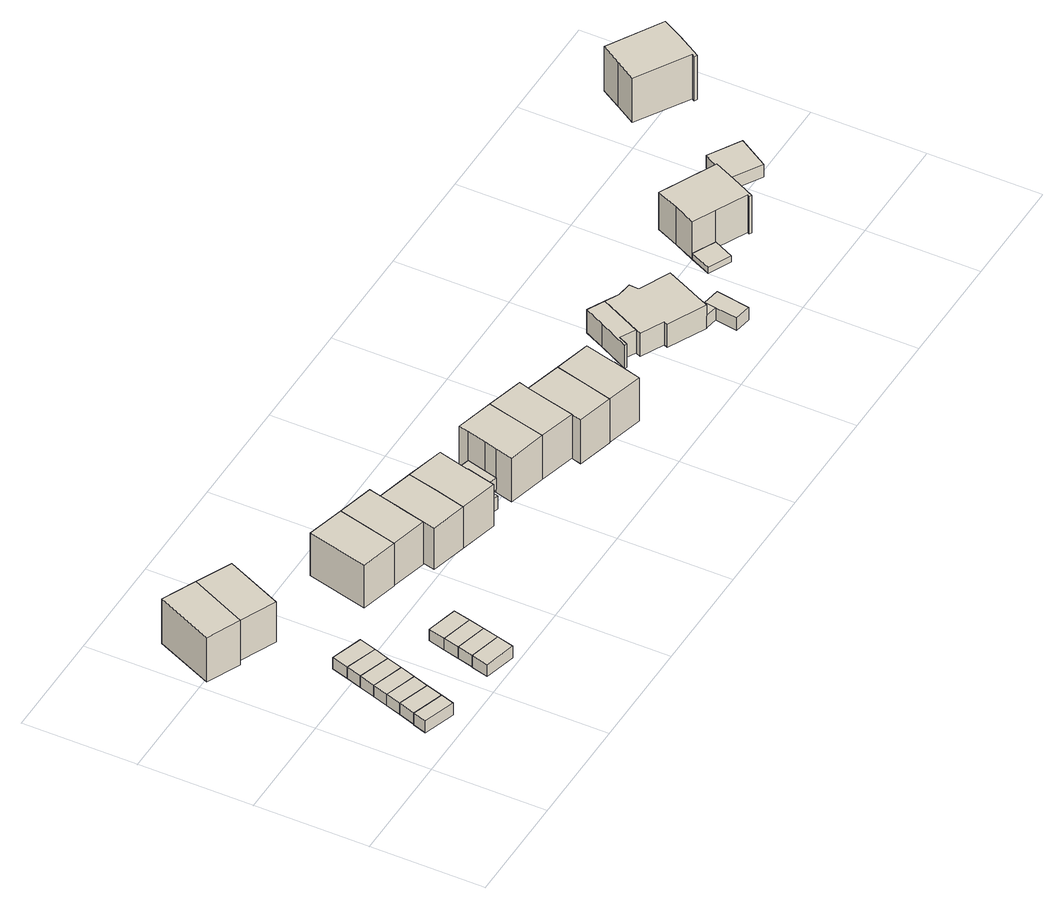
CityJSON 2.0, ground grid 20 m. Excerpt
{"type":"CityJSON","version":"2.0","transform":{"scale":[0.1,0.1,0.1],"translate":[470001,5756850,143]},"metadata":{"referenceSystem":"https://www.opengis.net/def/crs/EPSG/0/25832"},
"CityObjects":{
"building1":{"type":"Building","attributes":{"Gemeindeschluessel":"05711000","BezugspunktDach":"2000","function":"31001_9998","measuredHeight":2.43},"address":[{"country":"Germany","locality":"Bielefeld","thoroughfareNumber":"11","thoroughfareName":"Hirschberger Straße"}],"geometry":[{"type":"Solid","lod":"1","boundaries":[[[[0,1,2,3]],[[4,5,6,7]],[[4,7,3,2]],[[5,4,2,1]],[[6,5,1,0]],[[7,6,0,3]]]]}]},
"building2":{"type":"Building","attributes":{"Gemeindeschluessel":"05711000","BezugspunktDach":"2000","function":"31001_2460","measuredHeight":2.39},"address":[{"country":"Germany","locality":"Bielefeld","thoroughfareNumber":"10","thoroughfareName":"Hirschberger Straße"}],"geometry":[{"type":"Solid","lod":"1","boundaries":[[[[8,0,3,9]],[[10,11,12,13]],[[10,13,9,3]],[[11,10,3,0]],[[12,11,0,8]],[[13,12,8,9]]]]}]},
"building3":{"type":"Building","attributes":{"Gemeindeschluessel":"05711000","BezugspunktDach":"2000","function":"31001_2460","measuredHeight":2.38},"address":[{"country":"Germany","locality":"Bielefeld","thoroughfareNumber":"9","thoroughfareName":"Hirschberger Straße"}],"geometry":[{"type":"Solid","lod":"1","boundaries":[[[[14,8,9,15]],[[13,12,16,17]],[[13,17,15,9]],[[12,13,9,8]],[[16,12,8,14]],[[17,16,14,15]]]]}]},
"building4":{"type":"Building","attributes":{"Gemeindeschluessel":"05711000","BezugspunktDach":"2000","function":"31001_2460","measuredHeight":2.36},"address":[{"country":"Germany","locality":"Bielefeld","thoroughfareNumber":"8","thoroughfareName":"Hirschberger Straße"}],"geometry":[{"type":"Solid","lod":"1","boundaries":[[[[18,14,15,19]],[[17,16,20,21]],[[17,21,19,15]],[[16,17,15,14]],[[20,16,14,18]],[[21,20,18,19]]]]}]},
"building5":{"type":"Building","attributes":{"Gemeindeschluessel":"05711000","BezugspunktDach":"2000","function":"31001_2460","measuredHeight":2.36},"address":[{"country":"Germany","locality":"Bielefeld","thoroughfareNumber":"7","thoroughfareName":"Hirschberger Straße"}],"geometry":[{"type":"Solid","lod":"1","boundaries":[[[[22,18,19,23]],[[21,20,24,25]],[[21,25,23,19]],[[20,21,19,18]],[[24,20,18,22]],[[25,24,22,23]]]]}]},
"building6":{"type":"Building","attributes":{"Gemeindeschluessel":"05711000","BezugspunktDach":"2000","function":"31001_1010","measuredHeight":10.85},"address":[{"country":"Germany","locality":"Bielefeld","thoroughfareNumber":"37","thoroughfareName":"Hirschberger Straße"}],"geometry":[{"type":"Solid","lod":"1","boundaries":[[[[26,27,28,29]],[[30,31,32,33]],[[30,33,29,28]],[[31,30,28,27]],[[32,31,27,26]],[[33,32,26,29]]]]}]},
"building7":{"type":"Building","attributes":{"Gemeindeschluessel":"05711000","BezugspunktDach":"2000","function":"31001_2460","measuredHeight":2.35},"address":[{"country":"Germany","locality":"Bielefeld","thoroughfareNumber":"6","thoroughfareName":"Hirschberger Straße"}],"geometry":[{"type":"Solid","lod":"1","boundaries":[[[[34,22,23,35]],[[25,24,36,37]],[[25,37,35,23]],[[24,25,23,22]],[[36,24,22,34]],[[37,36,34,35]]]]}]},
"building8":{"type":"Building","attributes":{"Gemeindeschluessel":"05711000","BezugspunktDach":"2000","function":"31001_2460","measuredHeight":2.35},"address":[{"country":"Germany","locality":"Bielefeld","thoroughfareNumber":"5","thoroughfareName":"Hirschberger Straße"}],"geometry":[{"type":"Solid","lod":"1","boundaries":[[[[38,34,35,39]],[[37,36,40,41]],[[37,41,39,35]],[[36,37,35,34]],[[40,36,34,38]],[[41,40,38,39]]]]}]},
"building9":{"type":"Building","attributes":{"Gemeindeschluessel":"05711000","BezugspunktDach":"2000","function":"31001_1010","measuredHeight":10.03},"address":[{"country":"Germany","locality":"Bielefeld","thoroughfareNumber":"35","thoroughfareName":"Hirschberger Straße"}],"geometry":[{"type":"Solid","lod":"1","boundaries":[[[[29,28,42,43]],[[44,45,46,47]],[[44,47,43,42]],[[45,44,42,28]],[[46,45,28,29]],[[47,46,29,43]]]]}]},
"building10":{"type":"Building","attributes":{"Gemeindeschluessel":"05711000","BezugspunktDach":"2000","function":"31001_2460","measuredHeight":2.38},"address":[{"country":"Germany","locality":"Bielefeld","thoroughfareNumber":"4","thoroughfareName":"Hirschberger Straße"}],"geometry":[{"type":"Solid","lod":"1","boundaries":[[[[48,49,50,51]],[[52,53,54,55]],[[52,55,51,50]],[[53,52,50,49]],[[54,53,49,48]],[[55,54,48,51]]]]}]},
"building11":{"type":"Building","attributes":{"Gemeindeschluessel":"05711000","BezugspunktDach":"2000","function":"31001_2460","measuredHeight":2.37},"address":[{"country":"Germany","locality":"Bielefeld","thoroughfareNumber":"3","thoroughfareName":"Hirschberger Straße"}],"geometry":[{"type":"Solid","lod":"1","boundaries":[[[[56,48,51,57]],[[58,59,60,61]],[[58,61,57,51]],[[59,58,51,48]],[[60,59,48,56]],[[61,60,56,57]]]]}]},
"building12":{"type":"Building","attributes":{"Gemeindeschluessel":"05711000","BezugspunktDach":"2000","function":"31001_2460","measuredHeight":2.37},"address":[{"country":"Germany"}],"geometry":[{"type":"Solid","lod":"1","boundaries":[[[[62,56,57,63]],[[61,60,64,65]],[[61,65,63,57]],[[60,61,57,56]],[[64,60,56,62]],[[65,64,62,63]]]]}]},
"building13":{"type":"Building","attributes":{"Gemeindeschluessel":"05711000","BezugspunktDach":"2000","function":"31001_2460","measuredHeight":2.35},"address":[{"country":"Germany"}],"geometry":[{"type":"Solid","lod":"1","boundaries":[[[[66,62,63,67]],[[65,64,68,69]],[[65,69,67,63]],[[64,65,63,62]],[[68,64,62,66]],[[69,68,66,67]]]]}]},
"building14":{"type":"Building","attributes":{"Gemeindeschluessel":"05711000","BezugspunktDach":"2000","function":"31001_1010","measuredHeight":10.57},"address":[{"country":"Germany","locality":"Bielefeld","thoroughfareNumber":"33","thoroughfareName":"Hirschberger Straße"}],"geometry":[{"type":"Solid","lod":"1","boundaries":[[[[70,71,72,73]],[[74,75,76,77]],[[74,77,73,72]],[[75,74,72,71]],[[76,75,71,70]],[[77,76,70,73]]]]}]},
"building15":{"type":"Building","attributes":{"Gemeindeschluessel":"05711000","BezugspunktDach":"2000","function":"31001_1010","measuredHeight":10.51},"address":[{"country":"Germany","locality":"Bielefeld","thoroughfareNumber":"31","thoroughfareName":"Hirschberger Straße"}],"geometry":[{"type":"Solid","lod":"1","boundaries":[[[[78,79,73,80,72,81,82]],[[83,84,85,86,87,88,89]],[[83,89,82,81]],[[84,83,81,72]],[[85,84,72,80]],[[86,85,80,73]],[[87,86,73,79]],[[88,87,79,78]],[[89,88,78,82]]]]}]},
"building16":{"type":"Building","attributes":{"Gemeindeschluessel":"05711000","BezugspunktDach":"2000","function":"31001_1010","measuredHeight":10.26},"address":[{"country":"Germany","locality":"Bielefeld","thoroughfareNumber":"29","thoroughfareName":"Hirschberger Straße"}],"geometry":[{"type":"Solid","lod":"1","boundaries":[[[[90,78,91,92,93,94]],[[95,96,97,98,99,100]],[[95,100,94,93]],[[96,95,93,92]],[[97,96,92,91]],[[98,97,91,78]],[[99,98,78,90]],[[100,99,90,94]]]]}]},
"building17":{"type":"Building","attributes":{"Gemeindeschluessel":"05711000","BezugspunktDach":"2000","function":"31001_1010","measuredHeight":10.29},"address":[{"country":"Germany","locality":"Bielefeld","thoroughfareNumber":"27","thoroughfareName":"Hirschberger Straße"}],"geometry":[{"type":"Solid","lod":"1","boundaries":[[[[101,102,103,90,94,93,104,105]],[[106,95,100,99,107,108,109,110]],[[106,110,105,104]],[[95,106,104,93]],[[100,95,93,94]],[[99,100,94,90]],[[107,99,90,103]],[[108,107,103,102]],[[109,108,102,101]],[[110,109,101,105]]]]}]},
"building18":{"type":"Building","attributes":{"Gemeindeschluessel":"05711000","BezugspunktDach":"2000","function":"31001_9998","measuredHeight":2.66},"address":[{"country":"Germany","locality":"Bielefeld","thoroughfareNumber":"27","thoroughfareName":"Hirschberger Straße"}],"geometry":[{"type":"Solid","lod":"1","boundaries":[[[[111,112,113,114]],[[115,116,117,118]],[[115,118,114,113]],[[116,115,113,112]],[[117,116,112,111]],[[118,117,111,114]]]]}]},
"building19":{"type":"Building","attributes":{"Gemeindeschluessel":"05711000","BezugspunktDach":"2000","function":"31001_2460","measuredHeight":2.37},"address":[{"country":"Germany","locality":"Bielefeld","thoroughfareNumber":"27","thoroughfareName":"Hirschberger Straße"}],"geometry":[{"type":"Solid","lod":"1","boundaries":[[[[119,120,121,122]],[[118,117,123,124]],[[118,124,122,121]],[[117,118,121,120]],[[123,117,120,119]],[[124,123,119,122]]]]}]},
"building20":{"type":"Building","attributes":{"Gemeindeschluessel":"05711000","BezugspunktDach":"2000","function":"31001_2460","measuredHeight":2.38},"address":[{"country":"Germany","locality":"Bielefeld","thoroughfareNumber":"25","thoroughfareName":"Hirschberger Straße"}],"geometry":[{"type":"Solid","lod":"1","boundaries":[[[[122,121,125,126]],[[127,118,124,128]],[[127,128,126,125]],[[118,127,125,121]],[[124,118,121,122]],[[128,124,122,126]]]]}]},
"building21":{"type":"Building","attributes":{"Gemeindeschluessel":"05711000","BezugspunktDach":"2000","function":"31001_1010","measuredHeight":10.67},"address":[{"country":"Germany","locality":"Bielefeld","thoroughfareNumber":"25","thoroughfareName":"Hirschberger Straße"}],"geometry":[{"type":"Solid","lod":"1","boundaries":[[[[129,130,131,132,133,134,135,136]],[[137,138,139,140,141,142,143,144]],[[137,144,136,135]],[[138,137,135,134]],[[139,138,134,133]],[[140,139,133,132]],[[141,140,132,131]],[[142,141,131,130]],[[143,142,130,129]],[[144,143,129,136]]]]}]},
"building22":{"type":"Building","attributes":{"Gemeindeschluessel":"05711000","BezugspunktDach":"2000","function":"31001_1010","measuredHeight":10.76},"address":[{"country":"Germany","locality":"Bielefeld","thoroughfareNumber":"23","thoroughfareName":"Hirschberger Straße"}],"geometry":[{"type":"Solid","lod":"1","boundaries":[[[[145,146,129,136,135,147,148]],[[149,137,144,143,150,151,152]],[[149,152,148,147]],[[137,149,147,135]],[[144,137,135,136]],[[143,144,136,129]],[[150,143,129,146]],[[151,150,146,145]],[[152,151,145,148]]]]}]},
"building23":{"type":"Building","attributes":{"Gemeindeschluessel":"05711000","BezugspunktDach":"2000","function":"31001_1010","measuredHeight":10.78},"address":[{"country":"Germany","locality":"Bielefeld","thoroughfareNumber":"21","thoroughfareName":"Hirschberger Straße"}],"geometry":[{"type":"Solid","lod":"1","boundaries":[[[[153,154,155,156,157,158,159]],[[160,161,162,163,164,165,166]],[[160,166,159,158]],[[161,160,158,157]],[[162,161,157,156]],[[163,162,156,155]],[[164,163,155,154]],[[165,164,154,153]],[[166,165,153,159]]]]}]},
"building24":{"type":"Building","attributes":{"Gemeindeschluessel":"05711000","BezugspunktDach":"2000","function":"31001_1010","measuredHeight":10.69},"address":[{"country":"Germany","locality":"Bielefeld","thoroughfareNumber":"19","thoroughfareName":"Hirschberger Straße"}],"geometry":[{"type":"Solid","lod":"1","boundaries":[[[[167,168,153,159,158,169,170]],[[171,172,173,174,175,176,177]],[[171,177,170,169]],[[172,171,169,158]],[[173,172,158,159]],[[174,173,159,153]],[[175,174,153,168]],[[176,175,168,167]],[[177,176,167,170]]]]}]},
"building25":{"type":"Building","attributes":{"Gemeindeschluessel":"05711000","BezugspunktDach":"2000","function":"31001_2460","measuredHeight":2.6},"address":[{"country":"Germany","locality":"Bielefeld","thoroughfareNumber":"19","thoroughfareName":"Hirschberger Straße"}],"geometry":[{"type":"Solid","lod":"1","boundaries":[[[[178,179,180,181]],[[182,183,184,185]],[[182,185,181,180]],[[183,182,180,179]],[[184,183,179,178]],[[185,184,178,181]]]]}]},
"building26":{"type":"Building","attributes":{"Gemeindeschluessel":"05711000","function":"31001_1010"},"address":[{"country":"Germany","locality":"Bielefeld","thoroughfareNumber":"17","thoroughfareName":"Hirschberger Straße"}],"children":["building26-1","building26-2","building26-3"]},
"building26-1":{"type":"BuildingPart","attributes":{"BezugspunktDach":"2000","measuredHeight":5.94},"parents":["building26"],"geometry":[{"type":"Solid","lod":"1","boundaries":[[[[186,187,188,189,190,191,192,193,194,195,196,197,198]],[[199,200,201,202,203,204,205,206,207,208,209,210,211]],[[199,211,198,197]],[[200,199,197,196]],[[201,200,196,195]],[[202,201,195,194]],[[203,202,194,193]],[[204,203,193,192]],[[205,204,192,191]],[[206,205,191,190]],[[207,206,190,189]],[[208,207,189,188]],[[209,208,188,187]],[[210,209,187,186]],[[211,210,186,198]]]]}]},
"building26-2":{"type":"BuildingPart","attributes":{"BezugspunktDach":"2000","measuredHeight":5.92},"parents":["building26"],"geometry":[{"type":"Solid","lod":"1","boundaries":[[[[191,212,213,214,215,216,193,217]],[[203,218,219,220,221,222,205,223]],[[203,223,217,193]],[[218,203,193,216]],[[219,218,216,215]],[[220,219,215,214]],[[221,220,214,213]],[[222,221,213,212]],[[205,222,212,191]],[[223,205,191,217]]]]}]},
"building26-3":{"type":"BuildingPart","attributes":{"BezugspunktDach":"2000","measuredHeight":2.5},"address":[{"country":"Germany","locality":"Bielefeld","thoroughfareNumber":"17","thoroughfareName":"Hirschberger Straße"}],"parents":["building26"],"geometry":[{"type":"Solid","lod":"1","boundaries":[[[[224,225,226,227]],[[228,229,230,231]],[[228,231,227,226]],[[229,228,226,225]],[[230,229,225,224]],[[231,230,224,227]]]]}]},
"building27":{"type":"Building","attributes":{"Gemeindeschluessel":"05711000","BezugspunktDach":"2000","function":"31001_2460","measuredHeight":2.5},"address":[{"country":"Germany","locality":"Bielefeld","thoroughfareNumber":"17","thoroughfareName":"Hirschberger Straße"}],"geometry":[{"type":"Solid","lod":"1","boundaries":[[[[227,226,232,233,234]],[[235,236,228,231,237]],[[235,237,234,233]],[[236,235,233,232]],[[228,236,232,226]],[[231,228,226,227]],[[237,231,227,234]]]]}]},
"building28":{"type":"Building","attributes":{"Gemeindeschluessel":"05711000","BezugspunktDach":"2000","function":"31001_1010","measuredHeight":1.93},"address":[{"country":"Germany","locality":"Bielefeld","thoroughfareNumber":"15","thoroughfareName":"Hirschberger Straße"}],"geometry":[{"type":"Solid","lod":"1","boundaries":[[[[238,239,240,241]],[[242,243,244,245]],[[242,245,241,240]],[[243,242,240,239]],[[244,243,239,238]],[[245,244,238,241]]]]}]},
"building29":{"type":"Building","attributes":{"Gemeindeschluessel":"05711000","BezugspunktDach":"2000","function":"31001_1010","measuredHeight":9.12},"address":[{"country":"Germany","locality":"Bielefeld","thoroughfareNumber":"15","thoroughfareName":"Hirschberger Straße"}],"geometry":[{"type":"Solid","lod":"1","boundaries":[[[[246,247,248,249,250,251,252,253,254]],[[255,256,257,245,244,258,259,260,261]],[[255,261,254,253]],[[256,255,253,252]],[[257,256,252,251]],[[245,257,251,250]],[[244,245,250,249]],[[258,244,249,248]],[[259,258,248,247]],[[260,259,247,246]],[[261,260,246,254]]]]}]},
"building30":{"type":"Building","attributes":{"Gemeindeschluessel":"05711000","BezugspunktDach":"2000","function":"31001_2460","measuredHeight":2.59},"address":[{"country":"Germany","locality":"Bielefeld","thoroughfareNumber":"15","thoroughfareName":"Hirschberger Straße"}],"geometry":[{"type":"Solid","lod":"1","boundaries":[[[[262,263,264,265]],[[266,267,268,269]],[[266,269,265,264]],[[267,266,264,263]],[[268,267,263,262]],[[269,268,262,265]]]]}]},
"building31":{"type":"Building","attributes":{"Gemeindeschluessel":"05711000","BezugspunktDach":"2000","function":"31001_1010","measuredHeight":10.51},"address":[{"country":"Germany","locality":"Bielefeld","thoroughfareNumber":"13","thoroughfareName":"Hirschberger Straße"}],"geometry":[{"type":"Solid","lod":"1","boundaries":[[[[270,271,272,273,274,275,276,277]],[[278,279,280,281,282,283,284,285]],[[278,285,277,276]],[[279,278,276,275]],[[280,279,275,274]],[[281,280,274,273]],[[282,281,273,272]],[[283,282,272,271]],[[284,283,271,270]],[[285,284,270,277]]]]}]}
},
"vertices":[
[70,67,34],[62,43,34],[118,25,34],[126,49,34],[118,25,10],[62,43,10],[70,67,10],[126,49,10],
[80,97,34],[135,79,34],[126,49,11],[70,67,11],[80,97,11],[135,79,11],
[88,124,34],[144,106,34],[88,124,11],[144,106,11],
[97,151,34],[153,133,34],[97,151,11],[153,133,11],
[106,179,34],[162,161,34],[106,179,11],[162,161,11],
[51,492,103],[5,390,103],[64,363,103],[111,465,103],[64,363,13],[5,390,13],[51,492,13],[111,465,13],
[115,206,34],[171,188,34],[115,206,11],[171,188,11],
[124,236,34],[180,218,34],[124,236,11],[180,218,11],
[127,335,103],[173,436,103],[127,335,22],[64,363,22],[111,465,22],[173,436,22],
[228,51,34],[220,21,34],[276,7,34],[284,37,34],[276,7,10],[220,21,10],[228,51,10],[284,37,10],
[235,79,34],[291,65,34],[284,37,11],[228,51,11],[235,79,11],[291,65,11],
[242,107,34],[298,93,34],[242,107,11],[298,93,11],
[250,137,34],[305,123,34],[250,137,11],[305,123,11],
[297,367,97],[270,260,97],[336,243,97],[363,350,97],[336,243,10],[270,260,10],[297,367,10],[363,350,10],
[422,313,97],[427,334,97],[350,297,97],[400,227,97],[414,280,97],[400,227,11],[336,243,11],[350,297,11],[363,350,11],[427,334,11],[422,313,11],[414,280,11],
[486,297,97],[408,260,97],[395,206,97],[459,190,97],[473,243,97],[459,190,13],[395,206,13],[408,260,13],[422,313,13],[486,297,13],[473,243,13],
[539,224,97],[539,227,97],[553,280,97],[526,173,97],[531,193,97],[526,173,13],[553,280,13],[539,227,13],[539,224,13],[531,193,13],
[539,224,42],[531,193,42],[561,185,42],[569,216,42],[561,185,15],[531,193,15],[539,224,15],[569,216,15],
[553,280,39],[539,224,39],[569,216,39],[584,272,39],[553,280,15],[584,272,15],
[599,208,39],[614,264,39],[599,208,15],[614,264,15],
[685,265,98],[618,282,98],[614,264,98],[605,230,98],[599,208,98],[591,177,98],[659,160,98],[672,212,98],[659,160,9],[591,177,9],[599,208,9],[605,230,9],[614,264,9],[618,282,9],[685,265,9],[672,212,9],
[745,231,98],[750,248,98],[723,143,98],[736,196,98],[723,143,9],[750,248,9],[745,231,9],[736,196,9],
[809,214,97],[745,231,97],[732,178,97],[723,143,97],[719,126,97],[782,110,97],[796,162,97],[782,110,8],[719,126,8],[723,143,8],[732,178,8],[745,231,8],[809,214,8],[796,162,8],
[860,145,97],[873,198,97],[846,93,97],[860,144,97],[846,93,9],[782,110,9],[796,162,9],[809,214,9],[873,198,9],[860,145,9],[860,144,9],
[873,198,38],[860,144,38],[887,137,38],[901,191,38],[887,137,13],[860,144,13],[873,198,13],[901,191,13],
[1100,146,59],[1118,185,59],[1063,210,59],[1064,227,59],[1038,230,59],[1014,242,59],[992,197,59],[978,169,59],[974,160,59],[1015,140,59],[1012,133,59],[1079,101,59],[1088,121,59],[1079,101,12],[1012,133,12],[1015,140,12],[974,160,12],[978,169,12],[992,197,12],[1014,242,12],[1038,230,12],[1064,227,12],[1063,210,12],[1118,185,12],[1100,146,12],[1088,121,12],
[984,257,59],[966,221,59],[939,168,59],[943,166,59],[951,183,59],[996,206,59],[951,183,12],[943,166,12],[939,168,12],[966,221,12],[984,257,12],[996,206,12],
[1088,121,38],[1079,101,38],[1101,97,38],[1104,118,38],[1101,97,13],[1079,101,13],[1088,121,13],[1104,118,13],
[1095,58,38],[1125,53,38],[1135,113,38],[1125,53,13],[1095,58,13],[1135,113,13],
[1205,193,27],[1188,157,27],[1228,138,27],[1245,174,27],[1228,138,15],[1188,157,15],[1205,193,15],[1245,174,15],
[1340,223,91],[1241,270,91],[1223,231,91],[1205,193,91],[1245,174,91],[1299,148,91],[1297,144,91],[1301,142,91],[1322,184,91],[1301,142,15],[1297,144,15],[1299,148,15],[1223,231,15],[1241,270,15],[1340,223,15],[1322,184,15],
[1399,273,41],[1367,219,41],[1422,186,41],[1455,240,41],[1422,186,15],[1367,219,15],[1399,273,15],[1455,240,15],
[1591,446,91],[1496,501,91],[1474,465,91],[1452,429,91],[1543,374,91],[1540,369,91],[1545,366,91],[1570,408,91],[1545,366,1],[1540,369,1],[1543,374,1],[1452,429,1],[1474,465,1],[1496,501,1],[1591,446,1],[1570,408,1]
]}
